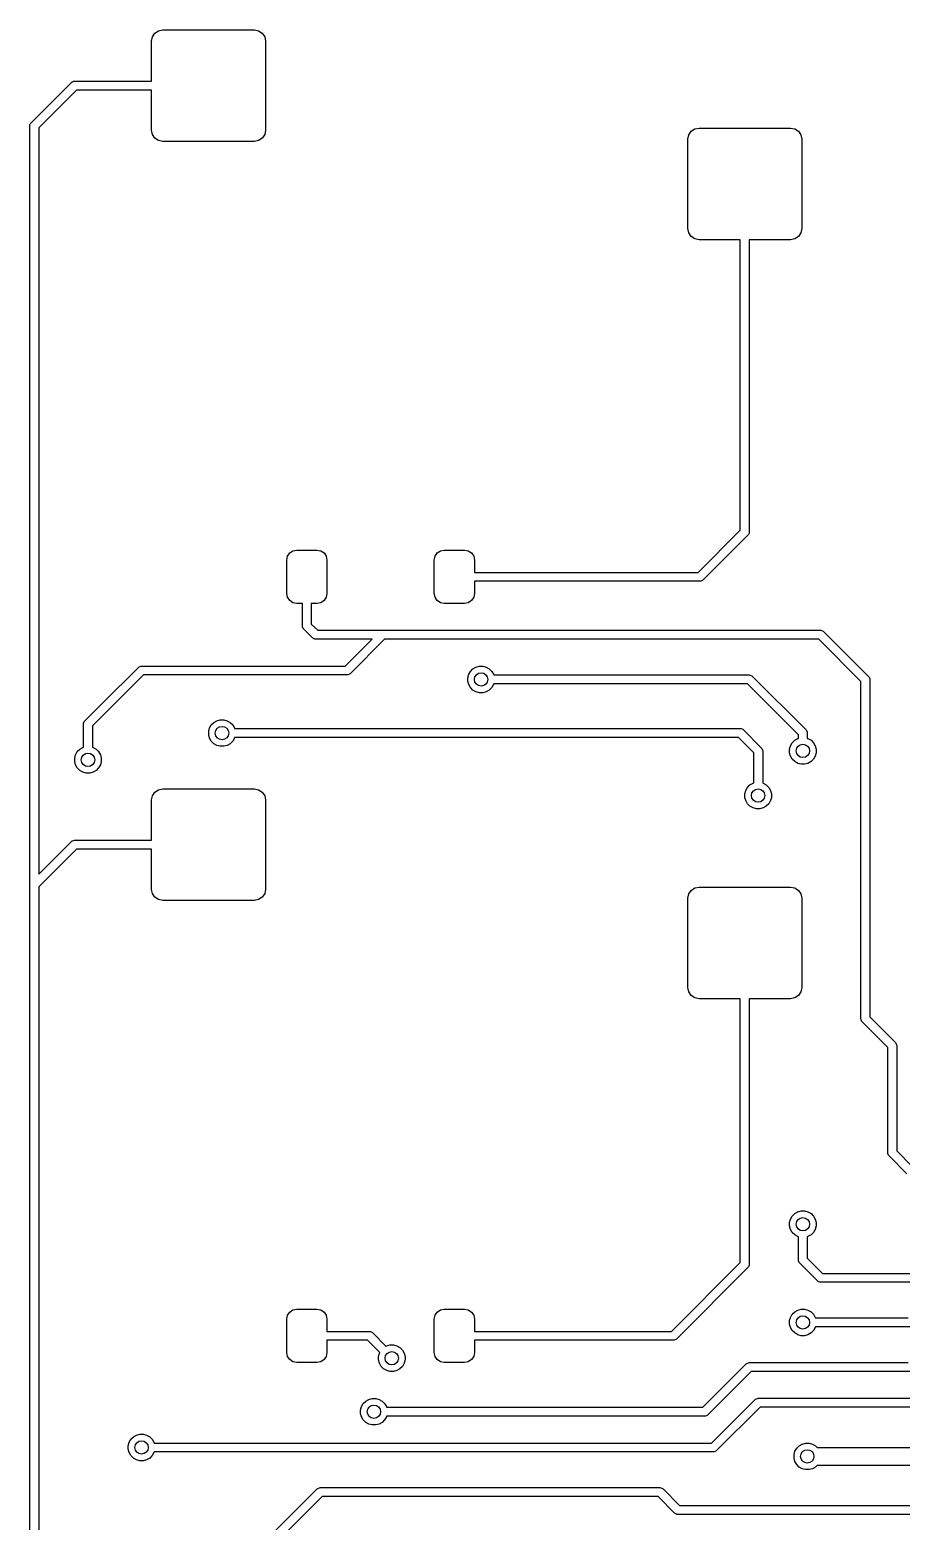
# Model space of a CAD drawing. Extents: x -0.32 to 5.67, y -3.44 to 0.73.
# Drawn here: x 3.957 to 4.724, y -1.364 to -0.049 of the extents above; entities that cross this region are included whole.
import ezdxf

# ---------------------------------------------------------------- set-up
doc = ezdxf.new("R2010")
doc.units = 0
doc.header["$MEASUREMENT"] = 0
doc.layers.add('BLACK', color=7, linetype='CONTINUOUS')

msp = doc.modelspace()

# ---------------------------------------------------------------- linework, layer by layer
at = {"layer": 'BLACK', "linetype": 'CONTINUOUS'}
for p, q in [((4.0647, -0.0553), (4.0669, -0.0521)), ((4.0669, -0.0521), (4.0701, -0.05)), ((4.0701, -0.05), (4.0738, -0.0492)), ((4.0738, -0.0492), (4.1545, -0.0492)), ((4.1545, -0.0492), (4.1583, -0.05)), ((4.1583, -0.05), (4.1615, -0.0521)), ((4.1615, -0.0521), (4.1636, -0.0553)), ((4.064, -0.0591), (4.0647, -0.0553)), ((4.064, -0.0945), (4.064, -0.0591)), ((4.1636, -0.0553), (4.1644, -0.0591)), ((4.1644, -0.0591), (4.1644, -0.1378)), ((3.9578, -0.1311), (3.9933, -0.0956)), ((3.9977, -0.1024), (3.9646, -0.1355)), ((3.9933, -0.0956), (3.9939, -0.0952)), ((3.9939, -0.0952), (3.9943, -0.095)), ((3.9943, -0.095), (3.9953, -0.0946)), ((3.9953, -0.0946), (3.9961, -0.0945)), ((3.9961, -0.0945), (4.064, -0.0945)), ((4.064, -0.1024), (3.9977, -0.1024)), ((4.064, -0.1378), (4.064, -0.1024)), ((3.9574, -0.1317), (3.9578, -0.1311)), ((3.9567, -0.1339), (3.9568, -0.1331)), ((3.9567, -0.8031), (3.9567, -0.1339)), ((3.9568, -0.1331), (3.9574, -0.1317)), ((3.9646, -0.1355), (3.9646, -0.7936)), ((4.0647, -0.1416), (4.064, -0.1378)), ((4.0669, -0.1448), (4.0647, -0.1416)), ((4.1636, -0.1416), (4.1615, -0.1448)), ((4.1644, -0.1378), (4.1636, -0.1416)), ((4.5364, -0.1457), (4.5372, -0.1419)), ((4.5372, -0.1419), (4.5393, -0.1387)), ((4.5393, -0.1387), (4.5425, -0.1366)), ((4.5425, -0.1366), (4.5463, -0.1358)), ((4.5463, -0.1358), (4.627, -0.1358)), ((4.627, -0.1358), (4.6307, -0.1366)), ((4.6307, -0.1366), (4.6339, -0.1387)), ((4.6339, -0.1387), (4.6361, -0.1419)), ((4.6361, -0.1419), (4.6368, -0.1457)), ((4.0701, -0.1469), (4.0669, -0.1448)), ((4.0738, -0.1476), (4.0701, -0.1469)), ((4.1545, -0.1476), (4.0738, -0.1476)), ((4.1583, -0.1469), (4.1545, -0.1476)), ((4.1615, -0.1448), (4.1583, -0.1469)), ((4.5364, -0.2244), (4.5364, -0.1457)), ((4.6368, -0.1457), (4.6368, -0.2244)), ((4.5372, -0.2282), (4.5364, -0.2244)), ((4.5393, -0.2314), (4.5372, -0.2282)), ((4.5425, -0.2335), (4.5393, -0.2314)), ((4.5463, -0.2343), (4.5425, -0.2335)), ((4.5827, -0.2343), (4.5463, -0.2343)), ((4.5827, -0.4905), (4.5827, -0.2343)), ((4.627, -0.2343), (4.5906, -0.2343)), ((4.5906, -0.2343), (4.5906, -0.4921)), ((4.6307, -0.2335), (4.627, -0.2343)), ((4.6339, -0.2314), (4.6307, -0.2335)), ((4.6361, -0.2282), (4.6339, -0.2314)), ((4.6368, -0.2244), (4.6361, -0.2282)), ((4.5456, -0.5276), (4.5827, -0.4905)), ((4.5894, -0.4949), (4.55, -0.5343)), ((4.5899, -0.4943), (4.5894, -0.4949)), ((4.5905, -0.4929), (4.5899, -0.4943)), ((4.5906, -0.4921), (4.5905, -0.4929)), ((4.1837, -0.5133), (4.1857, -0.5105)), ((4.1857, -0.5105), (4.1885, -0.5085)), ((4.1885, -0.5085), (4.1919, -0.5079)), ((4.1919, -0.5079), (4.2096, -0.5079)), ((4.2096, -0.5079), (4.213, -0.5085)), ((4.213, -0.5085), (4.2159, -0.5105)), ((4.2159, -0.5105), (4.2178, -0.5133)), ((4.3137, -0.5133), (4.3156, -0.5105)), ((4.3156, -0.5105), (4.3185, -0.5085)), ((4.3185, -0.5085), (4.3219, -0.5079)), ((4.3219, -0.5079), (4.3396, -0.5079)), ((4.3396, -0.5079), (4.343, -0.5085)), ((4.343, -0.5085), (4.3458, -0.5105)), ((4.3458, -0.5105), (4.3478, -0.5133)), ((4.1831, -0.5167), (4.1837, -0.5133)), ((4.1831, -0.5463), (4.1831, -0.5167)), ((4.2178, -0.5133), (4.2185, -0.5167)), ((4.2185, -0.5167), (4.2185, -0.5463)), ((4.313, -0.5167), (4.3137, -0.5133)), ((4.313, -0.5463), (4.313, -0.5167)), ((4.3478, -0.5133), (4.3484, -0.5167)), ((4.3484, -0.5167), (4.3484, -0.5276)), ((4.3484, -0.5276), (4.5456, -0.5276)), ((4.5472, -0.5354), (4.3484, -0.5354)), ((4.3484, -0.5354), (4.3484, -0.5463)), ((4.548, -0.5354), (4.5472, -0.5354)), ((4.5494, -0.5348), (4.548, -0.5354)), ((4.55, -0.5343), (4.5494, -0.5348)), ((4.1837, -0.5496), (4.1831, -0.5463)), ((4.1857, -0.5525), (4.1837, -0.5496)), ((4.2178, -0.5496), (4.2159, -0.5525)), ((4.2185, -0.5463), (4.2178, -0.5496)), ((4.3137, -0.5496), (4.313, -0.5463)), ((4.3156, -0.5525), (4.3137, -0.5496)), ((4.3478, -0.5496), (4.3458, -0.5525)), ((4.3484, -0.5463), (4.3478, -0.5496)), ((4.1885, -0.5544), (4.1857, -0.5525)), ((4.1919, -0.5551), (4.1885, -0.5544)), ((4.1969, -0.5551), (4.1919, -0.5551)), ((4.1969, -0.5748), (4.1969, -0.5551)), ((4.2096, -0.5551), (4.2047, -0.5551)), ((4.2047, -0.5551), (4.2047, -0.5732)), ((4.213, -0.5544), (4.2096, -0.5551)), ((4.2159, -0.5525), (4.213, -0.5544)), ((4.3185, -0.5544), (4.3156, -0.5525)), ((4.3219, -0.5551), (4.3185, -0.5544)), ((4.3396, -0.5551), (4.3219, -0.5551)), ((4.343, -0.5544), (4.3396, -0.5551)), ((4.3458, -0.5525), (4.343, -0.5544)), ((4.1969, -0.5756), (4.1969, -0.5748)), ((4.1975, -0.577), (4.1969, -0.5756)), ((4.198, -0.5776), (4.1975, -0.577)), ((4.2059, -0.5855), (4.198, -0.5776)), ((4.2047, -0.5732), (4.2103, -0.5787)), ((4.2065, -0.586), (4.2059, -0.5855)), ((4.2079, -0.5865), (4.2065, -0.586)), ((4.2087, -0.5866), (4.2079, -0.5865)), ((4.2582, -0.5866), (4.2087, -0.5866)), ((4.2103, -0.5787), (4.2835, -0.5787)), ((4.2346, -0.6102), (4.2582, -0.5866)), ((4.2693, -0.5866), (4.239, -0.617)), ((4.2835, -0.5866), (4.2693, -0.5866)), ((4.2835, -0.5787), (4.6535, -0.5787)), ((4.6519, -0.5866), (4.2835, -0.5866)), ((4.689, -0.6237), (4.6519, -0.5866)), ((4.6535, -0.5787), (4.6543, -0.5788)), ((4.6543, -0.5788), (4.6557, -0.5794)), ((4.6557, -0.5794), (4.6563, -0.5799)), ((4.6563, -0.5799), (4.6957, -0.6193)), ((4.0208, -0.6429), (4.0523, -0.6114)), ((4.0523, -0.6114), (4.0529, -0.6109)), ((4.0529, -0.6109), (4.0544, -0.6103)), ((4.0544, -0.6103), (4.0551, -0.6102)), ((4.0551, -0.6102), (4.2346, -0.6102)), ((4.237, -0.618), (4.2362, -0.6181)), ((4.2384, -0.6174), (4.237, -0.618)), ((4.239, -0.617), (4.2384, -0.6174)), ((4.3426, -0.6205), (4.3434, -0.6175)), ((4.3434, -0.6175), (4.345, -0.6149)), ((4.345, -0.6149), (4.3471, -0.6127)), ((4.3471, -0.6127), (4.3498, -0.6111)), ((4.3498, -0.6111), (4.3528, -0.6103)), ((4.3528, -0.6103), (4.3559, -0.6103)), ((4.3559, -0.6103), (4.3589, -0.6111)), ((4.3589, -0.6111), (4.3615, -0.6127)), ((4.3615, -0.6127), (4.3637, -0.6149)), ((4.3637, -0.6149), (4.3652, -0.6175)), ((4.3652, -0.6175), (4.3654, -0.6181)), ((4.0567, -0.6181), (4.0264, -0.6485)), ((4.2362, -0.6181), (4.0567, -0.6181)), ((4.3426, -0.6236), (4.3426, -0.6205)), ((4.3434, -0.6266), (4.3426, -0.6236)), ((4.345, -0.6292), (4.3434, -0.6266)), ((4.3471, -0.6314), (4.345, -0.6292)), ((4.3637, -0.6292), (4.3615, -0.6314)), ((4.3652, -0.6266), (4.3637, -0.6292)), ((4.3654, -0.626), (4.3652, -0.6266)), ((4.3654, -0.6181), (4.5906, -0.6181)), ((4.5889, -0.626), (4.3654, -0.626)), ((4.6339, -0.6709), (4.5889, -0.626)), ((4.5906, -0.6181), (4.5913, -0.6182)), ((4.5913, -0.6182), (4.5927, -0.6188)), ((4.5927, -0.6188), (4.5933, -0.6193)), ((4.5933, -0.6193), (4.6406, -0.6665)), ((4.689, -0.9213), (4.689, -0.6237)), ((4.6957, -0.6193), (4.6962, -0.6199)), ((4.6962, -0.6199), (4.6968, -0.6213)), ((4.6968, -0.6213), (4.6969, -0.622)), ((4.6969, -0.622), (4.6969, -0.9196)), ((4.0051, -0.6586), (4.0208, -0.6429)), ((4.0208, -0.6429), (4.0208, -0.6429)), ((4.3498, -0.633), (4.3471, -0.6314)), ((4.3528, -0.6338), (4.3498, -0.633)), ((4.3559, -0.6338), (4.3528, -0.6338)), ((4.3589, -0.633), (4.3559, -0.6338)), ((4.3615, -0.6314), (4.3589, -0.633)), ((4.0264, -0.6485), (4.0118, -0.663)), ((4.0264, -0.6485), (4.0264, -0.6485)), ((4.0039, -0.6614), (4.004, -0.6606)), ((4.0039, -0.6818), (4.0039, -0.6614)), ((4.004, -0.6606), (4.0046, -0.6592)), ((4.0046, -0.6592), (4.0051, -0.6586)), ((4.0118, -0.663), (4.0118, -0.6818)), ((4.1143, -0.6677), (4.1151, -0.6648)), ((4.1143, -0.6708), (4.1143, -0.6677)), ((4.1151, -0.6648), (4.1166, -0.6621)), ((4.1166, -0.6621), (4.1188, -0.6599)), ((4.1188, -0.6599), (4.1215, -0.6584)), ((4.1215, -0.6584), (4.1244, -0.6576)), ((4.1244, -0.6576), (4.1275, -0.6576)), ((4.1275, -0.6576), (4.1305, -0.6584)), ((4.1305, -0.6584), (4.1332, -0.6599)), ((4.1332, -0.6599), (4.1354, -0.6621)), ((4.1354, -0.6621), (4.1369, -0.6648)), ((4.1369, -0.6648), (4.1371, -0.6654)), ((4.1371, -0.6654), (4.5827, -0.6654)), ((4.5827, -0.6654), (4.5834, -0.6654)), ((4.5834, -0.6654), (4.5849, -0.666)), ((4.5849, -0.666), (4.5855, -0.6665)), ((4.5855, -0.6665), (4.6012, -0.6823)), ((4.6406, -0.6665), (4.6411, -0.6671)), ((4.6411, -0.6671), (4.6411, -0.6671)), ((4.6411, -0.6671), (4.6417, -0.6685)), ((4.6417, -0.6685), (4.6417, -0.6693)), ((4.6417, -0.6693), (4.6417, -0.674)), ((3.9985, -0.6857), (4.0007, -0.6835)), ((4.0007, -0.6835), (4.0034, -0.682)), ((4.0034, -0.682), (4.0039, -0.6818)), ((4.0118, -0.6818), (4.0124, -0.682)), ((4.0124, -0.682), (4.0151, -0.6835)), ((4.0151, -0.6835), (4.0172, -0.6857)), ((4.1151, -0.6738), (4.1143, -0.6708)), ((4.1166, -0.6765), (4.1151, -0.6738)), ((4.1188, -0.6787), (4.1166, -0.6765)), ((4.1215, -0.6802), (4.1188, -0.6787)), ((4.1244, -0.681), (4.1215, -0.6802)), ((4.1275, -0.681), (4.1244, -0.681)), ((4.1305, -0.6802), (4.1275, -0.681)), ((4.1332, -0.6787), (4.1305, -0.6802)), ((4.1354, -0.6765), (4.1332, -0.6787)), ((4.1369, -0.6738), (4.1354, -0.6765)), ((4.1371, -0.6732), (4.1369, -0.6738)), ((4.581, -0.6732), (4.1371, -0.6732)), ((4.5945, -0.6867), (4.581, -0.6732)), ((4.6012, -0.6823), (4.6017, -0.6829)), ((4.6017, -0.6829), (4.6017, -0.6829)), ((4.6017, -0.6829), (4.6023, -0.6843)), ((4.6261, -0.6835), (4.6269, -0.6805)), ((4.6261, -0.6866), (4.6261, -0.6835)), ((4.6269, -0.6805), (4.6284, -0.6778)), ((4.6284, -0.6778), (4.6306, -0.6757)), ((4.6306, -0.6757), (4.6333, -0.6741)), ((4.6333, -0.6741), (4.6339, -0.674)), ((4.6339, -0.674), (4.6339, -0.6709)), ((4.6417, -0.674), (4.6423, -0.6741)), ((4.6423, -0.6741), (4.645, -0.6757)), ((4.645, -0.6757), (4.6472, -0.6778)), ((4.6472, -0.6778), (4.6487, -0.6805)), ((4.6487, -0.6805), (4.6495, -0.6835)), ((4.6495, -0.6835), (4.6495, -0.6866)), ((3.9962, -0.6914), (3.997, -0.6884)), ((3.9962, -0.6945), (3.9962, -0.6914)), ((3.997, -0.6974), (3.9962, -0.6945)), ((3.997, -0.6884), (3.9985, -0.6857)), ((4.0172, -0.6857), (4.0188, -0.6884)), ((4.0188, -0.6884), (4.0196, -0.6914)), ((4.0196, -0.6945), (4.0188, -0.6974)), ((4.0196, -0.6914), (4.0196, -0.6945)), ((4.5945, -0.7133), (4.5945, -0.6867)), ((4.6023, -0.6843), (4.6024, -0.685)), ((4.6024, -0.685), (4.6024, -0.7133)), ((4.6269, -0.6896), (4.6261, -0.6866)), ((4.6284, -0.6922), (4.6269, -0.6896)), ((4.6306, -0.6944), (4.6284, -0.6922)), ((4.6333, -0.696), (4.6306, -0.6944)), ((4.6363, -0.6967), (4.6333, -0.696)), ((4.6393, -0.6967), (4.6363, -0.6967)), ((4.6423, -0.696), (4.6393, -0.6967)), ((4.645, -0.6944), (4.6423, -0.696)), ((4.6472, -0.6922), (4.645, -0.6944)), ((4.6487, -0.6896), (4.6472, -0.6922)), ((4.6495, -0.6866), (4.6487, -0.6896)), ((3.9985, -0.7001), (3.997, -0.6974)), ((4.0007, -0.7023), (3.9985, -0.7001)), ((4.0034, -0.7038), (4.0007, -0.7023)), ((4.0063, -0.7046), (4.0034, -0.7038)), ((4.0094, -0.7046), (4.0063, -0.7046)), ((4.0124, -0.7038), (4.0094, -0.7046)), ((4.0151, -0.7023), (4.0124, -0.7038)), ((4.0172, -0.7001), (4.0151, -0.7023)), ((4.0188, -0.6974), (4.0172, -0.7001)), ((4.0647, -0.7246), (4.0669, -0.7214)), ((4.0669, -0.7214), (4.0701, -0.7193)), ((4.0701, -0.7193), (4.0738, -0.7185)), ((4.0738, -0.7185), (4.1545, -0.7185)), ((4.1545, -0.7185), (4.1583, -0.7193)), ((4.1583, -0.7193), (4.1615, -0.7214)), ((4.1615, -0.7214), (4.1636, -0.7246)), ((4.5867, -0.7229), (4.5875, -0.7199)), ((4.5867, -0.726), (4.5867, -0.7229)), ((4.5875, -0.7199), (4.5891, -0.7172)), ((4.5891, -0.7172), (4.5912, -0.715)), ((4.5912, -0.715), (4.5939, -0.7135)), ((4.5939, -0.7135), (4.5945, -0.7133)), ((4.6024, -0.7133), (4.6029, -0.7135)), ((4.6029, -0.7135), (4.6056, -0.715)), ((4.6056, -0.715), (4.6078, -0.7172)), ((4.6078, -0.7172), (4.6093, -0.7199)), ((4.6093, -0.7199), (4.6101, -0.7229)), ((4.6101, -0.7229), (4.6101, -0.726)), ((4.064, -0.7283), (4.0647, -0.7246)), ((4.064, -0.7638), (4.064, -0.7283)), ((4.1636, -0.7246), (4.1644, -0.7283)), ((4.1644, -0.7283), (4.1644, -0.8071)), ((4.5875, -0.7289), (4.5867, -0.726)), ((4.5891, -0.7316), (4.5875, -0.7289)), ((4.5912, -0.7338), (4.5891, -0.7316)), ((4.5939, -0.7353), (4.5912, -0.7338)), ((4.5969, -0.7361), (4.5939, -0.7353)), ((4.6, -0.7361), (4.5969, -0.7361)), ((4.6029, -0.7353), (4.6, -0.7361)), ((4.6056, -0.7338), (4.6029, -0.7353)), ((4.6078, -0.7316), (4.6056, -0.7338)), ((4.6093, -0.7289), (4.6078, -0.7316)), ((4.6101, -0.726), (4.6093, -0.7289)), ((3.9646, -0.7936), (3.9933, -0.7649)), ((3.9977, -0.7717), (3.9646, -0.8048)), ((3.9933, -0.7649), (3.9939, -0.7644)), ((3.9939, -0.7644), (3.9943, -0.7643)), ((3.9943, -0.7643), (3.9953, -0.7639)), ((3.9953, -0.7639), (3.9961, -0.7638)), ((3.9961, -0.7638), (4.064, -0.7638)), ((4.064, -0.7717), (3.9977, -0.7717)), ((4.064, -0.8071), (4.064, -0.7717)), ((3.9567, -1.5118), (3.9567, -0.8031)), ((3.9646, -0.8048), (3.9646, -1.5023)), ((4.0647, -0.8109), (4.064, -0.8071)), ((4.0669, -0.814), (4.0647, -0.8109)), ((4.0701, -0.8162), (4.0669, -0.814)), ((4.1615, -0.814), (4.1583, -0.8162)), ((4.1636, -0.8109), (4.1615, -0.814)), ((4.1644, -0.8071), (4.1636, -0.8109)), ((4.5364, -0.815), (4.5372, -0.8112)), ((4.5364, -0.8937), (4.5364, -0.815)), ((4.5372, -0.8112), (4.5393, -0.808)), ((4.5393, -0.808), (4.5425, -0.8059)), ((4.5425, -0.8059), (4.5463, -0.8051)), ((4.5463, -0.8051), (4.627, -0.8051)), ((4.627, -0.8051), (4.6307, -0.8059)), ((4.6307, -0.8059), (4.6339, -0.808)), ((4.6339, -0.808), (4.6361, -0.8112)), ((4.6361, -0.8112), (4.6368, -0.815)), ((4.6368, -0.815), (4.6368, -0.8937)), ((4.0738, -0.8169), (4.0701, -0.8162)), ((4.1545, -0.8169), (4.0738, -0.8169)), ((4.1583, -0.8162), (4.1545, -0.8169)), ((4.5372, -0.8975), (4.5364, -0.8937)), ((4.6368, -0.8937), (4.6361, -0.8975)), ((4.5393, -0.9007), (4.5372, -0.8975)), ((4.5425, -0.9028), (4.5393, -0.9007)), ((4.5463, -0.9035), (4.5425, -0.9028)), ((4.5827, -0.9035), (4.5463, -0.9035)), ((4.5827, -1.1362), (4.5827, -0.9035)), ((4.627, -0.9035), (4.5906, -0.9035)), ((4.5906, -0.9035), (4.5906, -1.1378)), ((4.6307, -0.9028), (4.627, -0.9035)), ((4.6339, -0.9007), (4.6307, -0.9028)), ((4.6361, -0.8975), (4.6339, -0.9007)), ((4.6969, -0.9196), (4.7193, -0.9421)), ((4.6891, -0.922), (4.689, -0.9213)), ((4.6896, -0.9234), (4.6891, -0.922)), ((4.6901, -0.924), (4.6896, -0.9234)), ((4.7126, -0.9465), (4.6901, -0.924)), ((4.7126, -1.0394), (4.7126, -0.9465)), ((4.7193, -0.9421), (4.7198, -0.9427)), ((4.7198, -0.9427), (4.7204, -0.9441)), ((4.7204, -0.9441), (4.7205, -0.9449)), ((4.7205, -0.9449), (4.7205, -1.0377)), ((4.7205, -1.0377), (4.7339, -1.0512)), ((4.7127, -1.0401), (4.7126, -1.0394)), ((4.7133, -1.0416), (4.7127, -1.0401)), ((4.7138, -1.0422), (4.7133, -1.0416)), ((4.7295, -1.0579), (4.7138, -1.0422)), ((4.6306, -1.093), (4.6333, -1.0915)), ((4.6333, -1.0915), (4.6363, -1.0907)), ((4.6363, -1.0907), (4.6393, -1.0907)), ((4.6393, -1.0907), (4.6423, -1.0915)), ((4.6423, -1.0915), (4.645, -1.093)), ((4.6261, -1.1008), (4.6269, -1.0978)), ((4.6261, -1.1039), (4.6261, -1.1008)), ((4.6269, -1.1069), (4.6261, -1.1039)), ((4.6269, -1.0978), (4.6284, -1.0952)), ((4.6284, -1.0952), (4.6306, -1.093)), ((4.645, -1.093), (4.6472, -1.0952)), ((4.6472, -1.0952), (4.6487, -1.0978)), ((4.6487, -1.0978), (4.6495, -1.1008)), ((4.6495, -1.1039), (4.6487, -1.1069)), ((4.6495, -1.1008), (4.6495, -1.1039)), ((4.6284, -1.1096), (4.6269, -1.1069)), ((4.6306, -1.1117), (4.6284, -1.1096)), ((4.6333, -1.1133), (4.6306, -1.1117)), ((4.6339, -1.1134), (4.6333, -1.1133)), ((4.6339, -1.1339), (4.6339, -1.1134)), ((4.6423, -1.1133), (4.6417, -1.1134)), ((4.6417, -1.1134), (4.6417, -1.1322)), ((4.645, -1.1117), (4.6423, -1.1133)), ((4.6472, -1.1096), (4.645, -1.1117)), ((4.6487, -1.1069), (4.6472, -1.1096)), ((4.522, -1.1969), (4.5827, -1.1362)), ((4.5894, -1.1406), (4.5264, -1.2036)), ((4.5899, -1.14), (4.5894, -1.1406)), ((4.5905, -1.1386), (4.5899, -1.14)), ((4.5906, -1.1378), (4.5905, -1.1386)), ((4.6339, -1.1346), (4.6339, -1.1339)), ((4.6345, -1.136), (4.6339, -1.1346)), ((4.635, -1.1366), (4.6345, -1.136)), ((4.6508, -1.1524), (4.635, -1.1366)), ((4.6417, -1.1322), (4.6552, -1.1457)), ((4.6514, -1.1529), (4.6508, -1.1524)), ((4.6518, -1.1531), (4.6514, -1.1529)), ((4.6528, -1.1535), (4.6518, -1.1531)), ((4.6535, -1.1535), (4.6528, -1.1535)), ((4.7402, -1.1535), (4.6535, -1.1535)), ((4.6552, -1.1457), (4.7385, -1.1457)), ((4.1831, -1.186), (4.1837, -1.1826)), ((4.1837, -1.1826), (4.1857, -1.1798)), ((4.1857, -1.1798), (4.1885, -1.1778)), ((4.1885, -1.1778), (4.1919, -1.1772)), ((4.1919, -1.1772), (4.2096, -1.1772)), ((4.2096, -1.1772), (4.213, -1.1778)), ((4.213, -1.1778), (4.2159, -1.1798)), ((4.2159, -1.1798), (4.2178, -1.1826)), ((4.2178, -1.1826), (4.2185, -1.186)), ((4.313, -1.186), (4.3137, -1.1826)), ((4.3137, -1.1826), (4.3156, -1.1798)), ((4.3156, -1.1798), (4.3185, -1.1778)), ((4.3185, -1.1778), (4.3219, -1.1772)), ((4.3219, -1.1772), (4.3396, -1.1772)), ((4.3396, -1.1772), (4.343, -1.1778)), ((4.343, -1.1778), (4.3458, -1.1798)), ((4.3458, -1.1798), (4.3478, -1.1826)), ((4.3478, -1.1826), (4.3484, -1.186)), ((4.6269, -1.1845), (4.6284, -1.1818)), ((4.6284, -1.1818), (4.6306, -1.1796)), ((4.6306, -1.1796), (4.6333, -1.1781)), ((4.6333, -1.1781), (4.6363, -1.1773)), ((4.6363, -1.1773), (4.6393, -1.1773)), ((4.6393, -1.1773), (4.6423, -1.1781)), ((4.6423, -1.1781), (4.645, -1.1796)), ((4.645, -1.1796), (4.6472, -1.1818)), ((4.6472, -1.1818), (4.6487, -1.1845)), ((4.1831, -1.2156), (4.1831, -1.186)), ((4.2185, -1.186), (4.2185, -1.1969)), ((4.313, -1.2156), (4.313, -1.186)), ((4.3484, -1.186), (4.3484, -1.1969)), ((4.6261, -1.1874), (4.6269, -1.1845)), ((4.6261, -1.1905), (4.6261, -1.1874)), ((4.6269, -1.1935), (4.6261, -1.1905)), ((4.6284, -1.1962), (4.6269, -1.1935)), ((4.6306, -1.1983), (4.6284, -1.1962)), ((4.6472, -1.1962), (4.645, -1.1983)), ((4.6487, -1.1935), (4.6472, -1.1962)), ((4.6487, -1.1845), (4.6489, -1.185)), ((4.6489, -1.1929), (4.6487, -1.1935)), ((4.6489, -1.185), (4.7307, -1.185)), ((4.7323, -1.1929), (4.6489, -1.1929)), ((4.2185, -1.1969), (4.2559, -1.1969)), ((4.2543, -1.2047), (4.2185, -1.2047)), ((4.2185, -1.2047), (4.2185, -1.2156)), ((4.265, -1.2154), (4.2543, -1.2047)), ((4.2559, -1.1969), (4.2567, -1.1969)), ((4.2567, -1.1969), (4.2581, -1.1975)), ((4.2581, -1.1975), (4.2587, -1.198)), ((4.2587, -1.198), (4.2705, -1.2099)), ((4.2705, -1.2099), (4.2711, -1.2096)), ((4.2711, -1.2096), (4.274, -1.2088)), ((4.274, -1.2088), (4.2771, -1.2088)), ((4.2771, -1.2088), (4.2801, -1.2096)), ((4.2801, -1.2096), (4.2828, -1.2111)), ((4.3484, -1.1969), (4.522, -1.1969)), ((4.5236, -1.2047), (4.3484, -1.2047)), ((4.3484, -1.2047), (4.3484, -1.2156)), ((4.5244, -1.2046), (4.5236, -1.2047)), ((4.5258, -1.2041), (4.5244, -1.2046)), ((4.5264, -1.2036), (4.5258, -1.2041)), ((4.6333, -1.1999), (4.6306, -1.1983)), ((4.6363, -1.2007), (4.6333, -1.1999)), ((4.6393, -1.2007), (4.6363, -1.2007)), ((4.6423, -1.1999), (4.6393, -1.2007)), ((4.645, -1.1983), (4.6423, -1.1999)), ((4.1837, -1.2189), (4.1831, -1.2156)), ((4.1857, -1.2218), (4.1837, -1.2189)), ((4.1885, -1.2237), (4.1857, -1.2218)), ((4.2159, -1.2218), (4.213, -1.2237)), ((4.2178, -1.2189), (4.2159, -1.2218)), ((4.2185, -1.2156), (4.2178, -1.2189)), ((4.2639, -1.2189), (4.2647, -1.216)), ((4.2639, -1.222), (4.2639, -1.2189)), ((4.2647, -1.225), (4.2639, -1.222)), ((4.2647, -1.216), (4.265, -1.2154)), ((4.2828, -1.2111), (4.285, -1.2133)), ((4.285, -1.2133), (4.2865, -1.216)), ((4.2865, -1.216), (4.2873, -1.2189)), ((4.2873, -1.222), (4.2865, -1.225)), ((4.2873, -1.2189), (4.2873, -1.222)), ((4.3137, -1.2189), (4.313, -1.2156)), ((4.3156, -1.2218), (4.3137, -1.2189)), ((4.3185, -1.2237), (4.3156, -1.2218)), ((4.3458, -1.2218), (4.343, -1.2237)), ((4.3478, -1.2189), (4.3458, -1.2218)), ((4.3484, -1.2156), (4.3478, -1.2189)), ((4.1919, -1.2244), (4.1885, -1.2237)), ((4.2096, -1.2244), (4.1919, -1.2244)), ((4.213, -1.2237), (4.2096, -1.2244)), ((4.2662, -1.2277), (4.2647, -1.225)), ((4.2684, -1.2298), (4.2662, -1.2277)), ((4.2711, -1.2314), (4.2684, -1.2298)), ((4.274, -1.2322), (4.2711, -1.2314)), ((4.2771, -1.2322), (4.274, -1.2322)), ((4.2801, -1.2314), (4.2771, -1.2322)), ((4.2828, -1.2298), (4.2801, -1.2314)), ((4.285, -1.2277), (4.2828, -1.2298)), ((4.2865, -1.225), (4.285, -1.2277)), ((4.3219, -1.2244), (4.3185, -1.2237)), ((4.3396, -1.2244), (4.3219, -1.2244)), ((4.343, -1.2237), (4.3396, -1.2244)), ((4.5496, -1.2638), (4.5878, -1.2256)), ((4.5922, -1.2323), (4.554, -1.2705)), ((4.5878, -1.2256), (4.5884, -1.2251)), ((4.5884, -1.2251), (4.5898, -1.2245)), ((4.5898, -1.2245), (4.5906, -1.2244)), ((4.5906, -1.2244), (4.7307, -1.2244)), ((4.7323, -1.2323), (4.5922, -1.2323)), ((4.2489, -1.2632), (4.2505, -1.2605)), ((4.2505, -1.2605), (4.2527, -1.2583)), ((4.2527, -1.2583), (4.2553, -1.2568)), ((4.2553, -1.2568), (4.2583, -1.256)), ((4.2583, -1.256), (4.2614, -1.256)), ((4.2614, -1.256), (4.2644, -1.2568)), ((4.2644, -1.2568), (4.267, -1.2583)), ((4.267, -1.2583), (4.2692, -1.2605)), ((4.2692, -1.2605), (4.2708, -1.2632)), ((4.5574, -1.2953), (4.5956, -1.2571)), ((4.5956, -1.2571), (4.5962, -1.2566)), ((4.5962, -1.2566), (4.5977, -1.256)), ((4.5977, -1.256), (4.5984, -1.2559)), ((4.5984, -1.2559), (4.7464, -1.2559)), ((4.2481, -1.2662), (4.2489, -1.2632)), ((4.2481, -1.2693), (4.2481, -1.2662)), ((4.2489, -1.2722), (4.2481, -1.2693)), ((4.2505, -1.2749), (4.2489, -1.2722)), ((4.2527, -1.2771), (4.2505, -1.2749)), ((4.2692, -1.2749), (4.267, -1.2771)), ((4.2708, -1.2722), (4.2692, -1.2749)), ((4.2708, -1.2632), (4.2709, -1.2638)), ((4.2709, -1.2717), (4.2708, -1.2722)), ((4.2709, -1.2638), (4.5496, -1.2638)), ((4.5512, -1.2717), (4.2709, -1.2717)), ((4.5519, -1.2716), (4.5512, -1.2717)), ((4.5534, -1.271), (4.5519, -1.2716)), ((4.554, -1.2705), (4.5534, -1.271)), ((4.6001, -1.2638), (4.5618, -1.302)), ((4.748, -1.2638), (4.6001, -1.2638)), ((4.0479, -1.2898), (4.0506, -1.2883)), ((4.0506, -1.2883), (4.0536, -1.2875)), ((4.0536, -1.2875), (4.0567, -1.2875)), ((4.0567, -1.2875), (4.0596, -1.2883)), ((4.0596, -1.2883), (4.0623, -1.2898)), ((4.2553, -1.2786), (4.2527, -1.2771)), ((4.2583, -1.2794), (4.2553, -1.2786)), ((4.2614, -1.2794), (4.2583, -1.2794)), ((4.2644, -1.2786), (4.2614, -1.2794)), ((4.267, -1.2771), (4.2644, -1.2786)), ((4.0434, -1.2977), (4.0442, -1.2947)), ((4.0434, -1.3008), (4.0434, -1.2977)), ((4.0442, -1.3037), (4.0434, -1.3008)), ((4.0442, -1.2947), (4.0457, -1.292)), ((4.0457, -1.292), (4.0479, -1.2898)), ((4.0623, -1.2898), (4.0645, -1.292)), ((4.0645, -1.292), (4.066, -1.2947)), ((4.066, -1.2947), (4.0662, -1.2953)), ((4.0662, -1.2953), (4.5574, -1.2953)), ((4.6308, -1.3026), (4.6324, -1.2999)), ((4.6324, -1.2999), (4.6345, -1.2977)), ((4.6345, -1.2977), (4.6372, -1.2962)), ((4.6372, -1.2962), (4.6402, -1.2954)), ((4.6402, -1.2954), (4.6433, -1.2954)), ((4.6433, -1.2954), (4.6463, -1.2962)), ((4.6463, -1.2962), (4.6489, -1.2977)), ((4.6489, -1.2977), (4.6504, -1.2992)), ((4.6504, -1.2992), (4.7763, -1.2992)), ((4.0457, -1.3064), (4.0442, -1.3037)), ((4.0479, -1.3086), (4.0457, -1.3064)), ((4.0506, -1.3101), (4.0479, -1.3086)), ((4.0536, -1.3109), (4.0506, -1.3101)), ((4.0567, -1.3109), (4.0536, -1.3109)), ((4.0596, -1.3101), (4.0567, -1.3109)), ((4.0623, -1.3086), (4.0596, -1.3101)), ((4.0645, -1.3064), (4.0623, -1.3086)), ((4.066, -1.3037), (4.0645, -1.3064)), ((4.0662, -1.3031), (4.066, -1.3037)), ((4.5591, -1.3031), (4.0662, -1.3031)), ((4.5598, -1.3031), (4.5591, -1.3031)), ((4.5612, -1.3025), (4.5598, -1.3031)), ((4.5618, -1.302), (4.5612, -1.3025)), ((4.63, -1.3055), (4.6308, -1.3026)), ((4.63, -1.3086), (4.63, -1.3055)), ((4.6308, -1.3116), (4.63, -1.3086)), ((4.6324, -1.3143), (4.6308, -1.3116)), ((4.6345, -1.3165), (4.6324, -1.3143)), ((4.6504, -1.315), (4.6489, -1.3165)), ((4.7795, -1.315), (4.6504, -1.315)), ((4.6372, -1.318), (4.6345, -1.3165)), ((4.6402, -1.3188), (4.6372, -1.318)), ((4.6433, -1.3188), (4.6402, -1.3188)), ((4.6463, -1.318), (4.6433, -1.3188)), ((4.6489, -1.3165), (4.6463, -1.318)), ((4.1573, -1.3883), (4.2098, -1.3358)), ((4.2098, -1.3358), (4.2104, -1.3353)), ((4.2104, -1.3353), (4.2118, -1.3347)), ((4.2118, -1.3347), (4.2126, -1.3346)), ((4.2126, -1.3346), (4.5118, -1.3346)), ((4.5118, -1.3346), (4.5126, -1.3347)), ((4.5126, -1.3347), (4.514, -1.3353)), ((4.514, -1.3353), (4.5146, -1.3358)), ((4.5146, -1.3358), (4.5292, -1.3504)), ((4.2142, -1.3425), (4.1633, -1.3934)), ((4.5102, -1.3425), (4.2142, -1.3425)), ((4.5248, -1.3571), (4.5102, -1.3425)), ((4.5292, -1.3504), (5.063, -1.3504)), ((4.5254, -1.3576), (4.5248, -1.3571)), ((4.5258, -1.3578), (4.5254, -1.3576)), ((4.5268, -1.3582), (4.5258, -1.3578)), ((4.5276, -1.3583), (4.5268, -1.3582)), ((5.0614, -1.3583), (4.5276, -1.3583))]:
    msp.add_line(p, q, dxfattribs=at)
at = {"layer": 'BLACK'}
for centre in [(4.3543, -0.622), (4.126, -0.6693), (4.6378, -0.685), (4.0079, -0.6929), (4.5984, -0.7244), (4.6378, -1.1024), (4.6378, -1.189), (4.2756, -1.2205), (4.2598, -1.2677), (4.0551, -1.2992), (4.6417, -1.3071)]:
    msp.add_circle(centre, 0.00591, dxfattribs=at)

doc.saveas('drawing.dxf')
